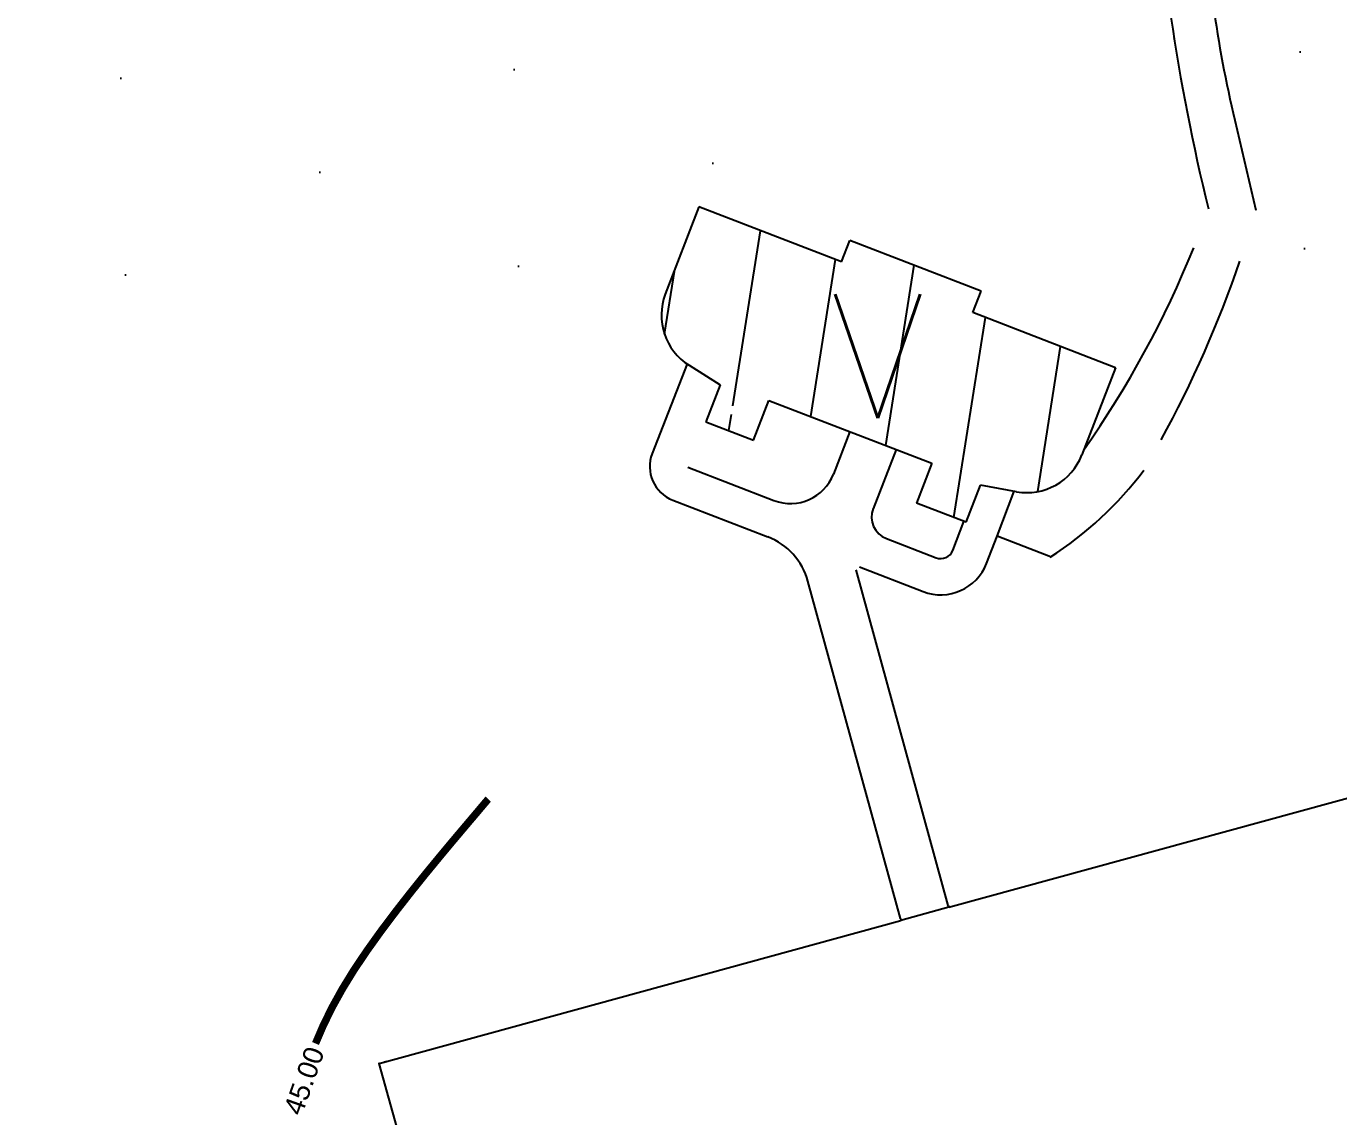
# Model space of a CAD drawing. Header units: metres. Extents: x 64 to 796628, y 142 to 671743.
# Drawn here: x 138.5 to 191.5, y 375.4 to 419.4 of the extents above; entities that cross this region are included whole.
import ezdxf

# ---------------------------------------------------------------- set-up
doc = ezdxf.new("R2010")
doc.units = ezdxf.units.M
doc.header["$LTSCALE"] = 2
doc.linetypes.add('ACAD_ISO02W100', pattern=[15, 12, -3])
doc.linetypes.add('AXES2', pattern=[28.575, 19.05, -3.175, 3.175, -3.175])
for name, color, linetype in [('Bâtiment', 1, 'Continuous'), ('Cotation Courbes de niveau', 246, 'Continuous'), ('COURBE PRINCIPALE', 246, 'Continuous'), ('Mur-', 7, 'AXES2'), ('piste', 7, 'ACAD_ISO02W100'), ('texte', 7, 'Continuous'), ('Végétation', 92, 'Continuous')]:
    doc.layers.add(name, color=color, linetype=linetype)
doc.styles.add('Text pro', font='txt.shx', dxfattribs={"height": 5, "bigfont": 'bigfont.shx'})
pattern_1 = [(261, (-364025.7696, -375482.0903), (3.135910481, -0.496679427), [])]
pattern_2 = [(271.288802, (-364025.7696, -375482.09), (8.0247569, -3.78921621), [0, -7.9375])]

msp = doc.modelspace()

# ---------------------------------------------------------------- hatches: boundary and pattern name
at = {"layer": 'Bâtiment'}
h = msp.add_hatch(dxfattribs=at)
h.set_pattern_fill('ANSI31', color=256, angle=216, style=0)
h.set_pattern_definition(pattern_1)
edge = h.paths.add_edge_path()
edge.add_line((182.496, 405.583), (176.735, 407.805))
edge.add_line((177.071, 408.677), (171.772, 410.721))
edge.add_line((171.436, 409.85), (165.679, 412.071))
edge.add_line((165.679, 412.071), (164.321, 408.552))
edge.add_arc((166.542, 407.695), 2.38, 158.9031, 237.9342)
edge.add_line((166.529, 404.895), (165.953, 403.402))
edge.add_line((165.953, 403.402), (167.884, 402.657))
edge.add_line((165.278, 405.678), (166.529, 404.895))
edge.add_line((167.884, 402.657), (168.503, 404.261))
edge.add_line((168.503, 404.261), (175.081, 401.724))
edge.add_line((175.081, 401.724), (174.462, 400.119))
edge.add_line((176.471, 399.344), (174.462, 400.119))
edge.add_line((178.499, 400.577), (177.047, 400.837))
edge.add_line((176.471, 399.344), (177.047, 400.837))
edge.add_arc((178.918, 402.92), 2.38, 259.8721, 338.9031)
edge.add_line((182.496, 405.583), (181.138, 402.064))
h.paths.add_polyline_path([(169.719, 409.796), (177.219, 409.796), (177.219, 402.296), (169.719, 402.296)], flags=24)
h = msp.add_hatch(dxfattribs=at)
h.set_pattern_fill('ANSI31', color=256, angle=216, style=0)
h.set_pattern_definition(pattern_1)
edge = h.paths.add_edge_path()
edge.add_line((182.496, 405.583), (176.735, 407.805))
edge.add_line((177.071, 408.677), (171.772, 410.721))
edge.add_line((171.436, 409.85), (165.679, 412.071))
edge.add_line((165.679, 412.071), (164.321, 408.552))
edge.add_arc((166.542, 407.695), 2.38, 158.9031, 237.9342)
edge.add_line((166.529, 404.895), (165.953, 403.402))
edge.add_line((165.953, 403.402), (167.884, 402.657))
edge.add_line((165.278, 405.678), (166.529, 404.895))
edge.add_line((167.884, 402.657), (168.503, 404.261))
edge.add_line((168.503, 404.261), (175.081, 401.724))
edge.add_line((175.081, 401.724), (174.462, 400.119))
edge.add_line((176.471, 399.344), (174.462, 400.119))
edge.add_line((178.499, 400.577), (177.047, 400.837))
edge.add_line((176.471, 399.344), (177.047, 400.837))
edge.add_arc((178.918, 402.92), 2.38, 259.8721, 338.9031)
edge.add_line((182.496, 405.583), (181.138, 402.064))
h.paths.add_polyline_path([(169.719, 409.796), (177.219, 409.796), (177.219, 402.296), (169.719, 402.296)], flags=24)
h = msp.add_hatch(dxfattribs=at)
h.set_pattern_fill('ANSI31', color=256, angle=216, style=0)
h.set_pattern_definition(pattern_1)
edge = h.paths.add_edge_path()
edge.add_line((182.496, 405.583), (176.735, 407.805))
edge.add_line((177.071, 408.677), (171.772, 410.721))
edge.add_line((171.436, 409.85), (165.679, 412.071))
edge.add_line((165.679, 412.071), (164.321, 408.552))
edge.add_arc((166.542, 407.695), 2.38, 158.9031, 237.9342)
edge.add_line((166.529, 404.895), (165.953, 403.402))
edge.add_line((165.953, 403.402), (167.884, 402.657))
edge.add_line((165.278, 405.678), (166.529, 404.895))
edge.add_line((167.884, 402.657), (168.503, 404.261))
edge.add_line((168.503, 404.261), (175.081, 401.724))
edge.add_line((175.081, 401.724), (174.462, 400.119))
edge.add_line((176.471, 399.344), (174.462, 400.119))
edge.add_line((178.499, 400.577), (177.047, 400.837))
edge.add_line((176.471, 399.344), (177.047, 400.837))
edge.add_arc((178.918, 402.92), 2.38, 259.8721, 338.9031)
edge.add_line((182.496, 405.583), (181.138, 402.064))
h.paths.add_polyline_path([(169.719, 409.796), (177.219, 409.796), (177.219, 402.296), (169.719, 402.296)], flags=24)
h = msp.add_hatch(dxfattribs=at)
h.set_pattern_fill('ANSI31', color=256, angle=216, style=0)
h.set_pattern_definition(pattern_1)
edge = h.paths.add_edge_path()
edge.add_line((182.496, 405.583), (176.735, 407.805))
edge.add_line((177.071, 408.677), (171.772, 410.721))
edge.add_line((171.436, 409.85), (165.679, 412.071))
edge.add_line((165.679, 412.071), (164.321, 408.552))
edge.add_arc((166.542, 407.695), 2.38, 158.9031, 237.9342)
edge.add_line((166.529, 404.895), (165.953, 403.402))
edge.add_line((165.953, 403.402), (167.884, 402.657))
edge.add_line((165.278, 405.678), (166.529, 404.895))
edge.add_line((167.884, 402.657), (168.503, 404.261))
edge.add_line((168.503, 404.261), (175.081, 401.724))
edge.add_line((175.081, 401.724), (174.462, 400.119))
edge.add_line((176.471, 399.344), (174.462, 400.119))
edge.add_line((178.499, 400.577), (177.047, 400.837))
edge.add_line((176.471, 399.344), (177.047, 400.837))
edge.add_arc((178.918, 402.92), 2.38, 259.8721, 338.9031)
edge.add_line((182.496, 405.583), (181.138, 402.064))
h.paths.add_polyline_path([(169.719, 409.796), (177.219, 409.796), (177.219, 402.296), (169.719, 402.296)], flags=24)
h = msp.add_hatch(dxfattribs=at)
h.set_pattern_fill('ANSI31', color=256, angle=216, style=0)
h.set_pattern_definition(pattern_1)
edge = h.paths.add_edge_path()
edge.add_line((182.496, 405.583), (176.735, 407.805))
edge.add_line((177.071, 408.677), (171.772, 410.721))
edge.add_line((171.436, 409.85), (165.679, 412.071))
edge.add_line((165.679, 412.071), (164.321, 408.552))
edge.add_arc((166.542, 407.695), 2.38, 158.9031, 237.9342)
edge.add_line((166.529, 404.895), (165.953, 403.402))
edge.add_line((165.953, 403.402), (167.884, 402.657))
edge.add_line((165.278, 405.678), (166.529, 404.895))
edge.add_line((167.884, 402.657), (168.503, 404.261))
edge.add_line((168.503, 404.261), (175.081, 401.724))
edge.add_line((175.081, 401.724), (174.462, 400.119))
edge.add_line((176.471, 399.344), (174.462, 400.119))
edge.add_line((178.499, 400.577), (177.047, 400.837))
edge.add_line((176.471, 399.344), (177.047, 400.837))
edge.add_arc((178.918, 402.92), 2.38, 259.8721, 338.9031)
edge.add_line((182.496, 405.583), (181.138, 402.064))
h.paths.add_polyline_path([(169.719, 409.796), (177.219, 409.796), (177.219, 402.296), (169.719, 402.296)], flags=24)
at = {"layer": 'Végétation'}
h = msp.add_hatch(dxfattribs=at)
h.set_pattern_fill('DOTS', color=256, scale=5, angle=271.2888, style=0)
h.set_pattern_definition(pattern_2)
edge = h.paths.add_edge_path()
edge.add_line((161.148, 443.839), (178.102, 464.179))
edge.add_line((161.148, 443.839), (123.671, 403.176))
edge.add_line((186.25, 411.996), (140.488, 421.422))
edge.add_line((184.614, 420.931), (185.013, 417.964))
edge.add_arc((256.394, 418.761), 72.863, 170.2867, 173.50966)
edge.add_arc((266.183, 431.672), 82.32, 183.26278, 193.82883)
edge.add_line((185.268, 434.579), (184.575, 431.055))
edge.add_line((188.609, 447.764), (186.328, 438.757))
edge.add_arc((256.394, 418.761), 72.863, 164.07197, 167.46175)
edge.add_line((174.877, 466.741), (178.102, 464.179))
edge.add_line((179.139, 471.86), (174.877, 466.741))
edge.add_line((169.722, 479.662), (179.139, 471.86))
edge.add_line((182.416, 475.501), (190.224, 468.617))
edge.add_line((190.224, 468.617), (189.591, 464.12))
edge.add_line((189.591, 464.12), (188.609, 447.764))
edge.add_line((189.024, 454.68), (189.186, 457.379))
edge.add_line((169.722, 479.662), (172.889, 483.455))
edge.add_line((173.054, 483.316), (182.416, 475.501))
h = msp.add_hatch(dxfattribs=at)
h.set_pattern_fill('DOTS', color=256, scale=5, angle=271.2888, style=0)
h.set_pattern_definition(pattern_2)
edge = h.paths.add_edge_path()
edge.add_line((161.148, 443.839), (178.102, 464.179))
edge.add_line((161.148, 443.839), (123.671, 403.176))
edge.add_line((186.25, 411.996), (140.488, 421.422))
edge.add_line((184.614, 420.931), (185.013, 417.964))
edge.add_arc((256.394, 418.761), 72.863, 170.2867, 173.50966)
edge.add_arc((266.183, 431.672), 82.32, 183.26278, 193.82883)
edge.add_line((185.268, 434.579), (184.575, 431.055))
edge.add_line((188.609, 447.764), (186.328, 438.757))
edge.add_arc((256.394, 418.761), 72.863, 164.07197, 167.46175)
edge.add_line((174.877, 466.741), (178.102, 464.179))
edge.add_line((179.139, 471.86), (174.877, 466.741))
edge.add_line((169.722, 479.662), (179.139, 471.86))
edge.add_line((182.416, 475.501), (190.224, 468.617))
edge.add_line((190.224, 468.617), (189.591, 464.12))
edge.add_line((189.591, 464.12), (188.609, 447.764))
edge.add_line((189.024, 454.68), (189.186, 457.379))
edge.add_line((169.722, 479.662), (172.889, 483.455))
edge.add_line((173.054, 483.316), (182.416, 475.501))
h = msp.add_hatch(dxfattribs=at)
h.set_pattern_fill('DOTS', color=256, scale=5, angle=271.2888, style=0)
h.set_pattern_definition(pattern_2)
edge = h.paths.add_edge_path()
edge.add_line((161.148, 443.839), (178.102, 464.179))
edge.add_line((161.148, 443.839), (123.671, 403.176))
edge.add_line((186.25, 411.996), (140.488, 421.422))
edge.add_line((184.614, 420.931), (185.013, 417.964))
edge.add_arc((256.394, 418.761), 72.863, 170.2867, 173.50966)
edge.add_arc((266.183, 431.672), 82.32, 183.26278, 193.82883)
edge.add_line((185.268, 434.579), (184.575, 431.055))
edge.add_line((188.609, 447.764), (186.328, 438.757))
edge.add_arc((256.394, 418.761), 72.863, 164.07197, 167.46175)
edge.add_line((174.877, 466.741), (178.102, 464.179))
edge.add_line((179.139, 471.86), (174.877, 466.741))
edge.add_line((169.722, 479.662), (179.139, 471.86))
edge.add_line((182.416, 475.501), (190.224, 468.617))
edge.add_line((190.224, 468.617), (189.591, 464.12))
edge.add_line((189.591, 464.12), (188.609, 447.764))
edge.add_line((189.024, 454.68), (189.186, 457.379))
edge.add_line((169.722, 479.662), (172.889, 483.455))
edge.add_line((173.054, 483.316), (182.416, 475.501))
h = msp.add_hatch(dxfattribs=at)
h.set_pattern_fill('DOTS', color=256, scale=5, angle=271.2888, style=0)
h.set_pattern_definition(pattern_2)
edge = h.paths.add_edge_path()
edge.add_line((161.148, 443.839), (178.102, 464.179))
edge.add_line((161.148, 443.839), (123.671, 403.176))
edge.add_line((186.25, 411.996), (140.488, 421.422))
edge.add_line((184.614, 420.931), (185.013, 417.964))
edge.add_arc((256.394, 418.761), 72.863, 170.2867, 173.50966)
edge.add_arc((266.183, 431.672), 82.32, 183.26278, 193.82883)
edge.add_line((185.268, 434.579), (184.575, 431.055))
edge.add_line((188.609, 447.764), (186.328, 438.757))
edge.add_arc((256.394, 418.761), 72.863, 164.07197, 167.46175)
edge.add_line((174.877, 466.741), (178.102, 464.179))
edge.add_line((179.139, 471.86), (174.877, 466.741))
edge.add_line((169.722, 479.662), (179.139, 471.86))
edge.add_line((182.416, 475.501), (190.224, 468.617))
edge.add_line((190.224, 468.617), (189.591, 464.12))
edge.add_line((189.591, 464.12), (188.609, 447.764))
edge.add_line((189.024, 454.68), (189.186, 457.379))
edge.add_line((169.722, 479.662), (172.889, 483.455))
edge.add_line((173.054, 483.316), (182.416, 475.501))
h = msp.add_hatch(dxfattribs=at)
h.set_pattern_fill('DOTS', color=256, scale=5, angle=271.2888, style=0)
h.set_pattern_definition(pattern_2)
edge = h.paths.add_edge_path()
edge.add_line((161.148, 443.839), (178.102, 464.179))
edge.add_line((161.148, 443.839), (123.671, 403.176))
edge.add_line((186.25, 411.996), (140.488, 421.422))
edge.add_line((184.614, 420.931), (185.013, 417.964))
edge.add_arc((256.394, 418.761), 72.863, 170.2867, 173.50966)
edge.add_arc((266.183, 431.672), 82.32, 183.26278, 193.82883)
edge.add_line((185.268, 434.579), (184.575, 431.055))
edge.add_line((188.609, 447.764), (186.328, 438.757))
edge.add_arc((256.394, 418.761), 72.863, 164.07197, 167.46175)
edge.add_line((174.877, 466.741), (178.102, 464.179))
edge.add_line((179.139, 471.86), (174.877, 466.741))
edge.add_line((169.722, 479.662), (179.139, 471.86))
edge.add_line((182.416, 475.501), (190.224, 468.617))
edge.add_line((190.224, 468.617), (189.591, 464.12))
edge.add_line((189.591, 464.12), (188.609, 447.764))
edge.add_line((189.024, 454.68), (189.186, 457.379))
edge.add_line((169.722, 479.662), (172.889, 483.455))
edge.add_line((173.054, 483.316), (182.416, 475.501))
h = msp.add_hatch(dxfattribs=at)
h.set_pattern_fill('DOTS', color=256, scale=5, angle=271.2888, style=0)
h.set_pattern_definition(pattern_2)
edge = h.paths.add_edge_path()
edge.add_line((191.836, 467.196), (206.015, 454.697))
edge.add_arc((309.384, 449.912), 118.811, 171.63529, 176.48151)
edge.add_line((190.796, 457.203), (190.672, 454.558))
edge.add_line((206.015, 454.697), (203.879, 452.138))
edge.add_line((211.07, 446.134), (203.879, 452.138))
edge.add_line((190.672, 454.558), (190.37, 448.123))
edge.add_arc((239.643, 423.964), 53.822, 164.5254, 169.0243)
edge.add_line((190.299, 447.662), (187.772, 438.325))
edge.add_line((211.07, 446.134), (201.475, 434.45))
edge.add_line((203.369, 432.895), (201.475, 434.45))
edge.add_arc((238.42, 427.584), 52.5, 180.3495, 193.2306)
edge.add_arc((239.643, 423.964), 53.822, 172.5021, 176.4855)
edge.add_line((186.805, 434.212), (186.281, 430.988))
edge.add_line((203.369, 432.895), (220.012, 419.228))
edge.add_line((216.812, 415.331), (220.012, 419.228))
edge.add_line((187.314, 415.568), (188.166, 411.944))
h = msp.add_hatch(dxfattribs=at)
h.set_pattern_fill('DOTS', color=256, scale=5, angle=271.2888, style=0)
h.set_pattern_definition(pattern_2)
edge = h.paths.add_edge_path()
edge.add_line((187.518, 409.883), (201.055, 390.734))
edge.add_line((188.166, 411.944), (187.518, 409.883))
edge.add_line((187.314, 415.568), (188.166, 411.944))
edge.add_arc((238.42, 427.584), 52.5, 180.3495, 193.2306)
edge.add_line((186.805, 434.212), (186.281, 430.988))
edge.add_arc((239.643, 423.964), 53.822, 172.5021, 176.4855)
edge.add_line((211.07, 446.134), (201.475, 434.45))
edge.add_line((203.369, 432.895), (201.475, 434.45))
edge.add_line((203.369, 432.895), (220.012, 419.228))
edge.add_line((216.812, 415.331), (220.012, 419.228))
edge.add_line((216.812, 415.331), (226.422, 407.37))
edge.add_line((226.572, 406.92), (207.758, 384.633))
edge.add_line((201.055, 390.734), (207.597, 384.442))
edge.add_arc((239.643, 423.964), 53.822, 164.5254, 169.0243)
edge.add_line((190.299, 447.662), (187.772, 438.325))
edge.add_line((190.672, 454.558), (190.37, 448.123))
edge.add_line((190.796, 457.203), (190.672, 454.558))
edge.add_line((190.37, 448.123), (190.289, 447.693))
edge.add_line((211.07, 446.134), (203.879, 452.138))
edge.add_line((206.015, 454.697), (203.879, 452.138))
edge.add_line((191.836, 467.196), (206.015, 454.697))
edge.add_arc((309.384, 449.912), 118.811, 171.63529, 176.48151)
h = msp.add_hatch(dxfattribs=at)
h.set_pattern_fill('DOTS', color=256, scale=5, angle=271.2888, style=0)
h.set_pattern_definition(pattern_2)
edge = h.paths.add_edge_path()
edge.add_line((191.836, 467.196), (206.015, 454.697))
edge.add_arc((309.384, 449.912), 118.811, 171.63529, 176.48151)
edge.add_line((190.796, 457.203), (190.672, 454.558))
edge.add_line((206.015, 454.697), (203.879, 452.138))
edge.add_line((211.07, 446.134), (203.879, 452.138))
edge.add_line((190.672, 454.558), (190.37, 448.123))
edge.add_arc((239.643, 423.964), 53.822, 164.5254, 169.0243)
edge.add_line((190.299, 447.662), (187.772, 438.325))
edge.add_line((211.07, 446.134), (201.475, 434.45))
edge.add_line((203.369, 432.895), (201.475, 434.45))
edge.add_arc((238.42, 427.584), 52.5, 180.3495, 193.2306)
edge.add_arc((239.643, 423.964), 53.822, 172.5021, 176.4855)
edge.add_line((186.805, 434.212), (186.281, 430.988))
edge.add_line((203.369, 432.895), (220.012, 419.228))
edge.add_line((216.812, 415.331), (220.012, 419.228))
edge.add_line((187.314, 415.568), (188.166, 411.944))
h = msp.add_hatch(dxfattribs=at)
h.set_pattern_fill('DOTS', color=256, scale=5, angle=271.2888, style=0)
h.set_pattern_definition(pattern_2)
edge = h.paths.add_edge_path()
edge.add_line((187.518, 409.883), (201.055, 390.734))
edge.add_line((188.166, 411.944), (187.518, 409.883))
edge.add_line((187.314, 415.568), (188.166, 411.944))
edge.add_arc((238.42, 427.584), 52.5, 180.3495, 193.2306)
edge.add_line((186.805, 434.212), (186.281, 430.988))
edge.add_arc((239.643, 423.964), 53.822, 172.5021, 176.4855)
edge.add_line((211.07, 446.134), (201.475, 434.45))
edge.add_line((203.369, 432.895), (201.475, 434.45))
edge.add_line((203.369, 432.895), (220.012, 419.228))
edge.add_line((216.812, 415.331), (220.012, 419.228))
edge.add_line((216.812, 415.331), (226.422, 407.37))
edge.add_line((226.572, 406.92), (207.758, 384.633))
edge.add_line((201.055, 390.734), (207.597, 384.442))
edge.add_arc((239.643, 423.964), 53.822, 164.5254, 169.0243)
edge.add_line((190.299, 447.662), (187.772, 438.325))
edge.add_line((190.672, 454.558), (190.37, 448.123))
edge.add_line((190.796, 457.203), (190.672, 454.558))
edge.add_line((190.37, 448.123), (190.289, 447.693))
edge.add_line((211.07, 446.134), (203.879, 452.138))
edge.add_line((206.015, 454.697), (203.879, 452.138))
edge.add_line((191.836, 467.196), (206.015, 454.697))
edge.add_arc((309.384, 449.912), 118.811, 171.63529, 176.48151)
h = msp.add_hatch(dxfattribs=at)
h.set_pattern_fill('DOTS', color=256, scale=5, angle=271.2888, style=0)
h.set_pattern_definition(pattern_2)
edge = h.paths.add_edge_path()
edge.add_line((191.836, 467.196), (206.015, 454.697))
edge.add_arc((309.384, 449.912), 118.811, 171.63529, 176.48151)
edge.add_line((190.796, 457.203), (190.672, 454.558))
edge.add_line((206.015, 454.697), (203.879, 452.138))
edge.add_line((211.07, 446.134), (203.879, 452.138))
edge.add_line((190.672, 454.558), (190.37, 448.123))
edge.add_arc((239.643, 423.964), 53.822, 164.5254, 169.0243)
edge.add_line((190.299, 447.662), (187.772, 438.325))
edge.add_line((211.07, 446.134), (201.475, 434.45))
edge.add_line((203.369, 432.895), (201.475, 434.45))
edge.add_arc((238.42, 427.584), 52.5, 180.3495, 193.2306)
edge.add_arc((239.643, 423.964), 53.822, 172.5021, 176.4855)
edge.add_line((186.805, 434.212), (186.281, 430.988))
edge.add_line((203.369, 432.895), (220.012, 419.228))
edge.add_line((216.812, 415.331), (220.012, 419.228))
edge.add_line((187.314, 415.568), (188.166, 411.944))
h = msp.add_hatch(dxfattribs=at)
h.set_pattern_fill('DOTS', color=256, scale=5, angle=271.2888, style=0)
h.set_pattern_definition(pattern_2)
edge = h.paths.add_edge_path()
edge.add_line((187.518, 409.883), (201.055, 390.734))
edge.add_line((188.166, 411.944), (187.518, 409.883))
edge.add_line((187.314, 415.568), (188.166, 411.944))
edge.add_arc((238.42, 427.584), 52.5, 180.3495, 193.2306)
edge.add_line((186.805, 434.212), (186.281, 430.988))
edge.add_arc((239.643, 423.964), 53.822, 172.5021, 176.4855)
edge.add_line((211.07, 446.134), (201.475, 434.45))
edge.add_line((203.369, 432.895), (201.475, 434.45))
edge.add_line((203.369, 432.895), (220.012, 419.228))
edge.add_line((216.812, 415.331), (220.012, 419.228))
edge.add_line((216.812, 415.331), (226.422, 407.37))
edge.add_line((226.572, 406.92), (207.758, 384.633))
edge.add_line((201.055, 390.734), (207.597, 384.442))
edge.add_arc((239.643, 423.964), 53.822, 164.5254, 169.0243)
edge.add_line((190.299, 447.662), (187.772, 438.325))
edge.add_line((190.672, 454.558), (190.37, 448.123))
edge.add_line((190.796, 457.203), (190.672, 454.558))
edge.add_line((190.37, 448.123), (190.289, 447.693))
edge.add_line((211.07, 446.134), (203.879, 452.138))
edge.add_line((206.015, 454.697), (203.879, 452.138))
edge.add_line((191.836, 467.196), (206.015, 454.697))
edge.add_arc((309.384, 449.912), 118.811, 171.63529, 176.48151)
h = msp.add_hatch(dxfattribs=at)
h.set_pattern_fill('DOTS', color=256, scale=5, angle=271.2888, style=0)
h.set_pattern_definition(pattern_2)
edge = h.paths.add_edge_path()
edge.add_line((191.836, 467.196), (206.015, 454.697))
edge.add_arc((309.384, 449.912), 118.811, 171.63529, 176.48151)
edge.add_line((190.796, 457.203), (190.672, 454.558))
edge.add_line((206.015, 454.697), (203.879, 452.138))
edge.add_line((211.07, 446.134), (203.879, 452.138))
edge.add_line((190.672, 454.558), (190.37, 448.123))
edge.add_arc((239.643, 423.964), 53.822, 164.5254, 169.0243)
edge.add_line((190.299, 447.662), (187.772, 438.325))
edge.add_line((211.07, 446.134), (201.475, 434.45))
edge.add_line((203.369, 432.895), (201.475, 434.45))
edge.add_arc((238.42, 427.584), 52.5, 180.3495, 193.2306)
edge.add_arc((239.643, 423.964), 53.822, 172.5021, 176.4855)
edge.add_line((186.805, 434.212), (186.281, 430.988))
edge.add_line((203.369, 432.895), (220.012, 419.228))
edge.add_line((216.812, 415.331), (220.012, 419.228))
edge.add_line((187.314, 415.568), (188.166, 411.944))
h = msp.add_hatch(dxfattribs=at)
h.set_pattern_fill('DOTS', color=256, scale=5, angle=271.2888, style=0)
h.set_pattern_definition(pattern_2)
edge = h.paths.add_edge_path()
edge.add_line((187.518, 409.883), (201.055, 390.734))
edge.add_line((188.166, 411.944), (187.518, 409.883))
edge.add_line((187.314, 415.568), (188.166, 411.944))
edge.add_arc((238.42, 427.584), 52.5, 180.3495, 193.2306)
edge.add_line((186.805, 434.212), (186.281, 430.988))
edge.add_arc((239.643, 423.964), 53.822, 172.5021, 176.4855)
edge.add_line((211.07, 446.134), (201.475, 434.45))
edge.add_line((203.369, 432.895), (201.475, 434.45))
edge.add_line((203.369, 432.895), (220.012, 419.228))
edge.add_line((216.812, 415.331), (220.012, 419.228))
edge.add_line((216.812, 415.331), (226.422, 407.37))
edge.add_line((226.572, 406.92), (207.758, 384.633))
edge.add_line((201.055, 390.734), (207.597, 384.442))
edge.add_arc((239.643, 423.964), 53.822, 164.5254, 169.0243)
edge.add_line((190.299, 447.662), (187.772, 438.325))
edge.add_line((190.672, 454.558), (190.37, 448.123))
edge.add_line((190.796, 457.203), (190.672, 454.558))
edge.add_line((190.37, 448.123), (190.289, 447.693))
edge.add_line((211.07, 446.134), (203.879, 452.138))
edge.add_line((206.015, 454.697), (203.879, 452.138))
edge.add_line((191.836, 467.196), (206.015, 454.697))
edge.add_arc((309.384, 449.912), 118.811, 171.63529, 176.48151)
h = msp.add_hatch(dxfattribs=at)
h.set_pattern_fill('DOTS', color=256, scale=5, angle=271.2888, style=0)
h.set_pattern_definition(pattern_2)
edge = h.paths.add_edge_path()
edge.add_line((191.836, 467.196), (206.015, 454.697))
edge.add_arc((309.384, 449.912), 118.811, 171.63529, 176.48151)
edge.add_line((190.796, 457.203), (190.672, 454.558))
edge.add_line((206.015, 454.697), (203.879, 452.138))
edge.add_line((211.07, 446.134), (203.879, 452.138))
edge.add_line((190.672, 454.558), (190.37, 448.123))
edge.add_arc((239.643, 423.964), 53.822, 164.5254, 169.0243)
edge.add_line((190.299, 447.662), (187.772, 438.325))
edge.add_line((211.07, 446.134), (201.475, 434.45))
edge.add_line((203.369, 432.895), (201.475, 434.45))
edge.add_arc((238.42, 427.584), 52.5, 180.3495, 193.2306)
edge.add_arc((239.643, 423.964), 53.822, 172.5021, 176.4855)
edge.add_line((186.805, 434.212), (186.281, 430.988))
edge.add_line((203.369, 432.895), (220.012, 419.228))
edge.add_line((216.812, 415.331), (220.012, 419.228))
edge.add_line((187.314, 415.568), (188.166, 411.944))
h = msp.add_hatch(dxfattribs=at)
h.set_pattern_fill('DOTS', color=256, scale=5, angle=271.2888, style=0)
h.set_pattern_definition(pattern_2)
edge = h.paths.add_edge_path()
edge.add_line((187.518, 409.883), (201.055, 390.734))
edge.add_line((188.166, 411.944), (187.518, 409.883))
edge.add_line((187.314, 415.568), (188.166, 411.944))
edge.add_arc((238.42, 427.584), 52.5, 180.3495, 193.2306)
edge.add_line((186.805, 434.212), (186.281, 430.988))
edge.add_arc((239.643, 423.964), 53.822, 172.5021, 176.4855)
edge.add_line((211.07, 446.134), (201.475, 434.45))
edge.add_line((203.369, 432.895), (201.475, 434.45))
edge.add_line((203.369, 432.895), (220.012, 419.228))
edge.add_line((216.812, 415.331), (220.012, 419.228))
edge.add_line((216.812, 415.331), (226.422, 407.37))
edge.add_line((226.572, 406.92), (207.758, 384.633))
edge.add_line((201.055, 390.734), (207.597, 384.442))
edge.add_arc((239.643, 423.964), 53.822, 164.5254, 169.0243)
edge.add_line((190.299, 447.662), (187.772, 438.325))
edge.add_line((190.672, 454.558), (190.37, 448.123))
edge.add_line((190.796, 457.203), (190.672, 454.558))
edge.add_line((190.37, 448.123), (190.289, 447.693))
edge.add_line((211.07, 446.134), (203.879, 452.138))
edge.add_line((206.015, 454.697), (203.879, 452.138))
edge.add_line((191.836, 467.196), (206.015, 454.697))
edge.add_arc((309.384, 449.912), 118.811, 171.63529, 176.48151)

# ---------------------------------------------------------------- linework, layer by layer
for p, q in [((165.202, 405.735), (163.788, 402.12)), ((165.202, 405.735), (163.788, 402.12)), ((165.202, 405.735), (163.788, 402.12)), ((165.202, 405.735), (163.788, 402.12)), ((165.202, 405.735), (163.788, 402.12)), ((171.771, 403.001), (171.11, 401.288)), ((171.771, 403.001), (171.11, 401.288)), ((171.771, 403.001), (171.11, 401.288)), ((171.771, 403.001), (171.11, 401.288)), ((171.771, 403.001), (171.11, 401.288)), ((173.637, 402.281), (172.715, 399.892)), ((173.637, 402.281), (172.715, 399.892)), ((173.637, 402.281), (172.715, 399.892)), ((173.637, 402.281), (172.715, 399.892)), ((173.637, 402.281), (172.715, 399.892)), ((165.234, 401.562), (168.705, 400.223)), ((165.234, 401.562), (168.705, 400.223)), ((165.234, 401.562), (168.705, 400.223)), ((165.234, 401.562), (168.705, 400.223)), ((165.234, 401.562), (168.705, 400.223)), ((164.625, 400.232), (168.464, 398.751)), ((164.625, 400.232), (168.464, 398.751)), ((164.625, 400.232), (168.464, 398.751)), ((164.625, 400.232), (168.464, 398.751)), ((164.625, 400.232), (168.464, 398.751)), ((177.715, 398.783), (178.402, 400.595)), ((177.715, 398.783), (178.402, 400.595)), ((177.715, 398.783), (178.402, 400.595)), ((177.715, 398.783), (178.402, 400.595)), ((177.715, 398.783), (178.402, 400.595)), ((175.928, 398.208), (176.38, 399.379)), ((175.928, 398.208), (176.38, 399.379)), ((175.928, 398.208), (176.38, 399.379)), ((175.928, 398.208), (176.38, 399.379)), ((175.928, 398.208), (176.38, 399.379)), ((173.251, 398.683), (175.255, 397.91)), ((173.251, 398.683), (175.255, 397.91)), ((173.251, 398.683), (175.255, 397.91)), ((173.251, 398.683), (175.255, 397.91)), ((173.251, 398.683), (175.255, 397.91)), ((177.29, 397.682), (177.715, 398.783)), ((177.29, 397.682), (177.715, 398.783)), ((177.29, 397.682), (177.715, 398.783)), ((177.29, 397.682), (177.715, 398.783)), ((177.29, 397.682), (177.715, 398.783)), ((179.879, 397.948), (177.715, 398.783)), ((179.879, 397.948), (177.715, 398.783)), ((179.879, 397.948), (177.715, 398.783)), ((179.879, 397.948), (177.715, 398.783)), ((179.879, 397.948), (177.715, 398.783)), ((172.159, 397.54), (174.73, 396.548)), ((172.159, 397.54), (174.73, 396.548)), ((172.159, 397.54), (174.73, 396.548)), ((172.159, 397.54), (174.73, 396.548)), ((172.159, 397.54), (174.73, 396.548)), ((173.815, 383.348), (170.077, 396.967)), ((173.815, 383.348), (170.077, 396.967)), ((173.815, 383.348), (170.077, 396.967)), ((173.815, 383.348), (170.077, 396.967)), ((173.815, 383.348), (170.077, 396.967)), ((175.744, 383.877), (172.027, 397.42)), ((175.744, 383.877), (172.027, 397.42)), ((175.744, 383.877), (172.027, 397.42)), ((175.744, 383.877), (172.027, 397.42)), ((175.744, 383.877), (172.027, 397.42)), ((175.765, 383.802), (201.055, 390.734)), ((175.765, 383.802), (201.055, 390.734)), ((175.765, 383.802), (201.055, 390.734)), ((175.765, 383.802), (201.055, 390.734)), ((175.765, 383.802), (201.055, 390.734)), ((175.765, 383.802), (173.836, 383.272)), ((175.765, 383.802), (173.836, 383.272)), ((175.765, 383.802), (173.836, 383.272)), ((175.765, 383.802), (173.836, 383.272)), ((175.765, 383.802), (173.836, 383.272)), ((152.766, 377.498), (173.836, 383.273)), ((152.766, 377.498), (173.836, 383.273)), ((152.766, 377.498), (173.836, 383.273)), ((152.766, 377.498), (173.836, 383.273)), ((152.766, 377.498), (173.836, 383.273)), ((165.396, 332.202), (152.766, 377.498)), ((165.396, 332.202), (152.766, 377.498)), ((165.396, 332.202), (152.766, 377.498)), ((165.396, 332.202), (152.766, 377.498)), ((165.396, 332.202), (152.766, 377.498)), ((153.08, 377.585), (152.952, 377.549)), ((153.08, 377.585), (152.952, 377.549)), ((153.08, 377.585), (152.952, 377.549)), ((153.08, 377.585), (152.952, 377.549)), ((153.08, 377.585), (152.952, 377.549))]:
    msp.add_line(p, q)
for centre, radius, start, end in [((165.151, 401.594), 1.46, 158.9031, 248.9031), ((165.151, 401.594), 1.46, 158.9031, 248.9031), ((165.151, 401.594), 1.46, 158.9031, 248.9031), ((165.151, 401.594), 1.46, 158.9031, 248.9031), ((165.151, 401.594), 1.46, 158.9031, 248.9031), ((169.375, 401.958), 1.86, 248.9031, 338.9031), ((169.375, 401.958), 1.86, 248.9031, 338.9031), ((169.375, 401.958), 1.86, 248.9031, 338.9031), ((169.375, 401.958), 1.86, 248.9031, 338.9031), ((169.375, 401.958), 1.86, 248.9031, 338.9031), ((173.587, 399.556), 0.935, 158.9031, 248.9031), ((173.587, 399.556), 0.935, 158.9031, 248.9031), ((173.587, 399.556), 0.935, 158.9031, 248.9031), ((173.587, 399.556), 0.935, 158.9031, 248.9031), ((173.587, 399.556), 0.935, 158.9031, 248.9031), ((167.502, 396.26), 2.67, 15.349, 68.9031), ((167.502, 396.26), 2.67, 15.349, 68.9031), ((167.502, 396.26), 2.67, 15.349, 68.9031), ((167.502, 396.26), 2.67, 15.349, 68.9031), ((167.502, 396.26), 2.67, 15.349, 68.9031), ((175.443, 398.395), 0.52, 248.9031, 338.9031), ((175.443, 398.395), 0.52, 248.9031, 338.9031), ((175.443, 398.395), 0.52, 248.9031, 338.9031), ((175.443, 398.395), 0.52, 248.9031, 338.9031), ((175.443, 398.395), 0.52, 248.9031, 338.9031), ((175.443, 398.395), 1.98, 248.9031, 338.9031), ((175.443, 398.395), 1.98, 248.9031, 338.9031), ((175.443, 398.395), 1.98, 248.9031, 338.9031), ((175.443, 398.395), 1.98, 248.9031, 338.9031), ((175.443, 398.395), 1.98, 248.9031, 338.9031)]:
    msp.add_arc(centre, radius, start, end)
for p in [(182.482, 405.563), (182.482, 405.563), (182.482, 405.563), (182.482, 405.563), (182.482, 405.563), (152.766, 377.498), (152.766, 377.498), (152.766, 377.498), (152.766, 377.498), (152.766, 377.498)]:
    msp.add_point(p)
at = {"layer": 'Bâtiment'}
for p, q in [((165.679, 412.071), (164.321, 408.552)), ((165.679, 412.071), (164.321, 408.552)), ((165.679, 412.071), (164.321, 408.552)), ((165.679, 412.071), (164.321, 408.552)), ((165.679, 412.071), (164.321, 408.552)), ((171.436, 409.85), (165.679, 412.071)), ((171.436, 409.85), (165.679, 412.071)), ((171.436, 409.85), (165.679, 412.071)), ((171.436, 409.85), (165.679, 412.071)), ((171.436, 409.85), (165.679, 412.071)), ((171.436, 409.85), (171.772, 410.721)), ((171.436, 409.85), (171.772, 410.721)), ((171.436, 409.85), (171.772, 410.721)), ((171.436, 409.85), (171.772, 410.721)), ((171.436, 409.85), (171.772, 410.721)), ((177.071, 408.677), (171.772, 410.721)), ((177.071, 408.677), (171.772, 410.721)), ((177.071, 408.677), (171.772, 410.721)), ((177.071, 408.677), (171.772, 410.721)), ((177.071, 408.677), (171.772, 410.721)), ((176.735, 407.805), (177.071, 408.677)), ((176.735, 407.805), (177.071, 408.677)), ((176.735, 407.805), (177.071, 408.677)), ((176.735, 407.805), (177.071, 408.677)), ((176.735, 407.805), (177.071, 408.677)), ((182.496, 405.583), (176.735, 407.805)), ((182.496, 405.583), (176.735, 407.805)), ((182.496, 405.583), (176.735, 407.805)), ((182.496, 405.583), (176.735, 407.805)), ((182.496, 405.583), (176.735, 407.805)), ((165.278, 405.678), (166.529, 404.895)), ((165.278, 405.678), (166.529, 404.895)), ((165.278, 405.678), (166.529, 404.895)), ((165.278, 405.678), (166.529, 404.895)), ((165.278, 405.678), (166.529, 404.895)), ((182.496, 405.583), (181.138, 402.064)), ((182.496, 405.583), (181.138, 402.064)), ((182.496, 405.583), (181.138, 402.064)), ((182.496, 405.583), (181.138, 402.064)), ((182.496, 405.583), (181.138, 402.064)), ((166.529, 404.895), (165.953, 403.402)), ((166.529, 404.895), (165.953, 403.402)), ((166.529, 404.895), (165.953, 403.402)), ((166.529, 404.895), (165.953, 403.402)), ((166.529, 404.895), (165.953, 403.402)), ((167.884, 402.657), (168.503, 404.261)), ((167.884, 402.657), (168.503, 404.261)), ((167.884, 402.657), (168.503, 404.261)), ((167.884, 402.657), (168.503, 404.261)), ((167.884, 402.657), (168.503, 404.261)), ((168.503, 404.261), (175.081, 401.724)), ((168.503, 404.261), (175.081, 401.724)), ((168.503, 404.261), (175.081, 401.724)), ((168.503, 404.261), (175.081, 401.724)), ((168.503, 404.261), (175.081, 401.724)), ((165.953, 403.402), (167.884, 402.657)), ((165.953, 403.402), (167.884, 402.657)), ((165.953, 403.402), (167.884, 402.657)), ((165.953, 403.402), (167.884, 402.657)), ((165.953, 403.402), (167.884, 402.657)), ((175.081, 401.724), (174.462, 400.119)), ((175.081, 401.724), (174.462, 400.119)), ((175.081, 401.724), (174.462, 400.119)), ((175.081, 401.724), (174.462, 400.119)), ((175.081, 401.724), (174.462, 400.119)), ((176.471, 399.344), (177.047, 400.837)), ((176.471, 399.344), (177.047, 400.837)), ((176.471, 399.344), (177.047, 400.837)), ((176.471, 399.344), (177.047, 400.837)), ((176.471, 399.344), (177.047, 400.837)), ((178.499, 400.577), (177.047, 400.837)), ((178.499, 400.577), (177.047, 400.837)), ((178.499, 400.577), (177.047, 400.837)), ((178.499, 400.577), (177.047, 400.837)), ((178.499, 400.577), (177.047, 400.837)), ((176.471, 399.344), (174.462, 400.119)), ((176.471, 399.344), (174.462, 400.119)), ((176.471, 399.344), (174.462, 400.119)), ((176.471, 399.344), (174.462, 400.119)), ((176.471, 399.344), (174.462, 400.119))]:
    msp.add_line(p, q, dxfattribs=at)
for centre, start, end in [((166.542, 407.695), 158.9031, 237.9342), ((166.542, 407.695), 158.9031, 237.9342), ((166.542, 407.695), 158.9031, 237.9342), ((166.542, 407.695), 158.9031, 237.9342), ((166.542, 407.695), 158.9031, 237.9342), ((178.918, 402.92), 259.8721, 338.9031), ((178.918, 402.92), 259.8721, 338.9031), ((178.918, 402.92), 259.8721, 338.9031), ((178.918, 402.92), 259.8721, 338.9031), ((178.918, 402.92), 259.8721, 338.9031)]:
    msp.add_arc(centre, 2.38, start, end, dxfattribs=at)
at = {"layer": 'COURBE PRINCIPALE', "const_width": 0.3, "elevation": 45, "flags": 128}
msp.add_lwpolyline([(150.198, 378.306), (150.512, 379.038), (150.87, 379.767), (151.279, 380.505), (151.746, 381.265), (152.276, 382.053), (152.852, 382.856), (153.455, 383.656), (154.063, 384.434), (154.657, 385.172), (155.216, 385.851), (155.719, 386.454), (156.147, 386.961), (156.485, 387.36), (156.739, 387.66), (156.921, 387.876), (157.043, 388.02), (157.116, 388.107), (157.154, 388.152), (157.168, 388.169), (157.17, 388.171)], dxfattribs=at)
msp.add_lwpolyline([(150.198, 378.306), (150.512, 379.038), (150.87, 379.767), (151.279, 380.505), (151.746, 381.265), (152.276, 382.053), (152.852, 382.856), (153.455, 383.656), (154.063, 384.434), (154.657, 385.172), (155.216, 385.851), (155.719, 386.454), (156.147, 386.961), (156.485, 387.36), (156.739, 387.66), (156.921, 387.876), (157.043, 388.02), (157.116, 388.107), (157.154, 388.152), (157.168, 388.169), (157.17, 388.171)], dxfattribs=at)
msp.add_lwpolyline([(150.198, 378.306), (150.512, 379.038), (150.87, 379.767), (151.279, 380.505), (151.746, 381.265), (152.276, 382.053), (152.852, 382.856), (153.455, 383.656), (154.063, 384.434), (154.657, 385.172), (155.216, 385.851), (155.719, 386.454), (156.147, 386.961), (156.485, 387.36), (156.739, 387.66), (156.921, 387.876), (157.043, 388.02), (157.116, 388.107), (157.154, 388.152), (157.168, 388.169), (157.17, 388.171)], dxfattribs=at)
msp.add_lwpolyline([(150.198, 378.306), (150.512, 379.038), (150.87, 379.767), (151.279, 380.505), (151.746, 381.265), (152.276, 382.053), (152.852, 382.856), (153.455, 383.656), (154.063, 384.434), (154.657, 385.172), (155.216, 385.851), (155.719, 386.454), (156.147, 386.961), (156.485, 387.36), (156.739, 387.66), (156.921, 387.876), (157.043, 388.02), (157.116, 388.107), (157.154, 388.152), (157.168, 388.169), (157.17, 388.171)], dxfattribs=at)
msp.add_lwpolyline([(150.198, 378.306), (150.512, 379.038), (150.87, 379.767), (151.279, 380.505), (151.746, 381.265), (152.276, 382.053), (152.852, 382.856), (153.455, 383.656), (154.063, 384.434), (154.657, 385.172), (155.216, 385.851), (155.719, 386.454), (156.147, 386.961), (156.485, 387.36), (156.739, 387.66), (156.921, 387.876), (157.043, 388.02), (157.116, 388.107), (157.154, 388.152), (157.168, 388.169), (157.17, 388.171)], dxfattribs=at)
at = {"layer": 'Mur-'}
for p, q in [((175.744, 383.877), (175.765, 383.802)), ((175.744, 383.877), (175.765, 383.802)), ((175.744, 383.877), (175.765, 383.802)), ((175.744, 383.877), (175.765, 383.802)), ((175.744, 383.877), (175.765, 383.802)), ((173.815, 383.348), (173.836, 383.273)), ((173.815, 383.348), (173.836, 383.273)), ((173.815, 383.348), (173.836, 383.273)), ((173.815, 383.348), (173.836, 383.273)), ((173.815, 383.348), (173.836, 383.273))]:
    msp.add_line(p, q, dxfattribs=at)
at = {"layer": 'piste'}
msp.add_line((187.314, 415.568), (188.166, 411.944), dxfattribs=at)
msp.add_line((187.314, 415.568), (188.166, 411.944), dxfattribs=at)
msp.add_line((187.314, 415.568), (188.166, 411.944), dxfattribs=at)
msp.add_line((187.314, 415.568), (188.166, 411.944), dxfattribs=at)
msp.add_line((187.314, 415.568), (188.166, 411.944), dxfattribs=at)
for centre, radius, start, end in [((266.183, 431.672), 82.32, 188.33693, 193.82883), ((266.183, 431.672), 82.32, 188.33693, 193.82883), ((266.183, 431.672), 82.32, 188.33693, 193.82883), ((266.183, 431.672), 82.32, 188.33693, 193.82883), ((266.183, 431.672), 82.32, 188.33693, 193.82883), ((238.42, 427.584), 52.5, 188.0483, 193.2306), ((238.42, 427.584), 52.5, 188.0483, 193.2306), ((238.42, 427.584), 52.5, 188.0483, 193.2306), ((238.42, 427.584), 52.5, 188.0483, 193.2306), ((238.42, 427.584), 52.5, 188.0483, 193.2306), ((148.484, 425.371), 40.064, 324.789, 338.0981), ((148.484, 425.371), 40.064, 324.789, 338.0981), ((148.484, 425.371), 40.064, 324.789, 338.0981), ((148.484, 425.371), 40.064, 324.789, 338.0981), ((148.484, 425.371), 40.064, 324.789, 338.0981), ((144.413, 424.568), 45.538, 331.2604, 341.1874), ((144.413, 424.568), 45.538, 331.2604, 341.1874), ((144.413, 424.568), 45.538, 331.2604, 341.1874), ((144.413, 424.568), 45.538, 331.2604, 341.1874), ((144.413, 424.568), 45.538, 331.2604, 341.1874), ((172.039, 410.163), 14.514, 302.6185, 323.0984), ((172.039, 410.163), 14.514, 302.6185, 323.0984), ((172.039, 410.163), 14.514, 302.6185, 323.0984), ((172.039, 410.163), 14.514, 302.6185, 323.0984), ((172.039, 410.163), 14.514, 302.6185, 323.0984)]:
    msp.add_arc(centre, radius, start, end, dxfattribs=at)
at = {"layer": 'Végétation'}
for p, q in [((184.83, 418.86), (184.83, 418.86)), ((184.83, 418.86), (184.83, 418.86)), ((184.83, 418.86), (184.83, 418.86)), ((184.83, 418.86), (184.83, 418.86)), ((184.83, 418.86), (184.83, 418.86)), ((181.655, 402.985), (181.655, 402.985)), ((181.655, 402.985), (181.655, 402.985)), ((181.655, 402.985), (181.655, 402.985)), ((181.655, 402.985), (181.655, 402.985)), ((181.655, 402.985), (181.655, 402.985)), ((174.512, 398.222), (174.512, 398.222)), ((174.512, 398.222), (174.512, 398.222)), ((174.512, 398.222), (174.512, 398.222)), ((174.512, 398.222), (174.512, 398.222)), ((174.512, 398.222), (174.512, 398.222))]:
    msp.add_line(p, q, dxfattribs=at)

# ---------------------------------------------------------------- texts
at = {"layer": 'Cotation Courbes de niveau', "insert": (148.886, 375.617, 92), "char_height": 0.3, "width": 16.92222, "attachment_point": 1, "rotation": 70.4618}
msp.add_mtext('{\\fArial|b0|i0|c0|p34;\\H2.667x;45.00}', dxfattribs=at)
msp.add_mtext('{\\fArial|b0|i0|c0|p34;\\H2.667x;45.00}', dxfattribs=at)
msp.add_mtext('{\\fArial|b0|i0|c0|p34;\\H2.667x;45.00}', dxfattribs=at)
msp.add_mtext('{\\fArial|b0|i0|c0|p34;\\H2.667x;45.00}', dxfattribs=at)
msp.add_mtext('{\\fArial|b0|i0|c0|p34;\\H2.667x;45.00}', dxfattribs=at)
at = {"layer": 'texte', "insert": (170.969, 408.546), "char_height": 5, "width": 7.90441, "attachment_point": 1, "style": 'Text pro'}
msp.add_mtext('V', dxfattribs=at)
msp.add_mtext('V', dxfattribs=at)
msp.add_mtext('V', dxfattribs=at)
msp.add_mtext('V', dxfattribs=at)
msp.add_mtext('V', dxfattribs=at)

doc.saveas('drawing.dxf')
